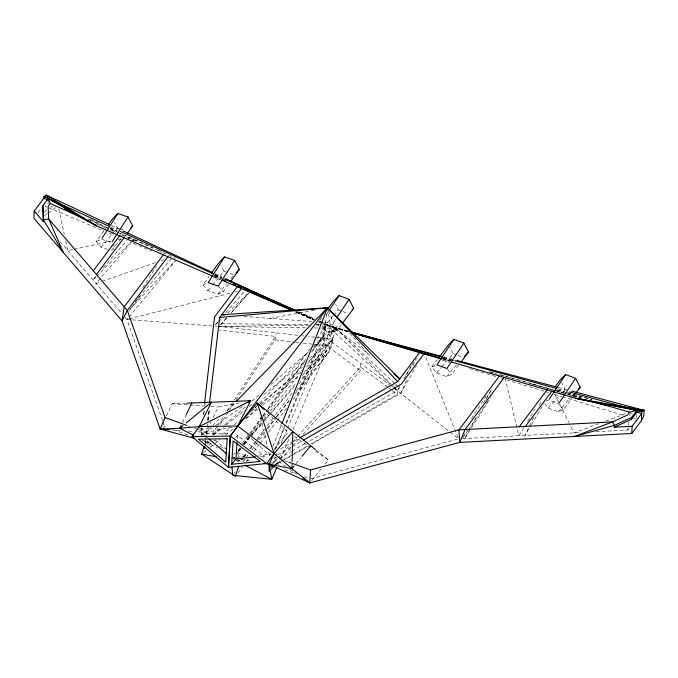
<?xml version="1.0" encoding="UTF-8"?>
<svg xmlns="http://www.w3.org/2000/svg" width="678" height="678" viewBox="0 0 678 678"><rect width="100%" height="100%" fill="white"/><g stroke="black" fill="none" stroke-linecap="round" stroke-linejoin="round"><path stroke-width="0.51" stroke-dasharray="3.39 2.54" d="M48.036 204.332L48.223 200.222M636.6 418.318L636.786 414.207M237.232 438.522L237.419 435.471L264.556 456.006L262.7 458.32M201.425 430.691L201.781 427.538M203.239 414.911L203.722 410.707M201.493 435.488L202.341 428.123M203.917 414.444L204.4 410.232M204.883 406.029L205.129 403.919M197.705 431.759L206.053 432.361L206.544 428.182M207.417 420.869L208.654 410.427M205.358 442.827L206.222 435.522M206.349 434.471L207.095 428.208M208.078 419.851L209.443 408.359M205.112 444.921L207.993 421.513M208.121 420.47L209.477 408.978M326.635 314.067L323.592 335.881L323.643 343.407L287.76 427.903M236.063 399.952L274.988 339.958L276.056 332.839M305.99 367.052L331.788 346.339L332.856 339.22L335.602 328.322L319.558 321.169M596.072 431.725L627.565 430.089L628.226 426.055M628.387 425.047L628.879 422.021M629.854 415.961L630.515 411.927L632.32 414.156M327.237 338.585L329.847 328.228M205.036 443.319L205.646 441.361L203.62 440.81M247.021 434.556L269.505 455.209L270.276 453.243M272.988 446.361L281.497 424.75M274.734 450.489L326.338 324.982L347.458 330.915M275.717 448.624L284.811 427.199M286.463 423.309L323.592 335.881L326.338 324.982L347.238 330.957M272.454 463.938L275.353 457.116M275.768 456.141L277.836 451.277M281.141 443.48L287.345 428.877M277.988 464.71L280.056 459.837M280.472 458.862L288.743 439.386M292.879 429.649L326.279 350.992L323.592 335.881L335.39 328.042L348.678 331.584M312.109 443.937L400.74 393.274L407.122 379.061M413.072 365.806L416.47 358.23M533.535 417.47L524.984 435.412L530.874 425.521M539.383 405.19L542.078 399.528M166.407 415.902L172.22 403.707L185.636 403.198M182.441 422.657L185.569 416.097M198.476 429.632L206.053 432.361L210.968 422.047M213.206 417.351L218.13 407.037L241.512 402.503M475.837 418.14L464.642 438.539L470.837 428.843M486.016 399.596L491.618 389.392M406.393 375.137L413.927 361.56M399.876 386.028L397.3 390.562L397.325 394.316L311.244 443.768M403.995 378.782L412.241 364.281M400.74 393.274L416.572 365.739M531.408 424.623L543.731 403.952M463.506 436.124L466.735 430.742M483.431 402.935L492.042 388.587M523.738 427.657L518.882 435.725L504.822 376.943M527.518 421.377L535.069 408.826M321.508 317.618L318.779 322.058L335.602 328.322L306.854 364.747M142.804 287.76L156.262 266.31M471.396 427.962L491.084 397.096M471.532 418.597L486.77 394.816M206.256 443.158L207.977 440.505M211.977 434.335L217.13 426.394M217.706 425.513L224.003 415.8M227.435 410.512L233.732 400.808M234.308 399.927L275.522 336.398L219.782 330.135M207.443 444.065L209.155 441.42M213.739 434.361L217.748 428.182M220.036 424.657L228.622 411.419M229.198 410.537L235.495 400.834M326.203 314.906L328.55 311.388M341.195 324.872L336.83 330.661L332.05 324.77L335.568 319.499M44.401 212.612L46.731 209.155M462.71 438.073L468.066 430.267M468.659 429.394L485.312 405.122M485.914 404.257L487.694 401.656M237.978 451.912L240.393 448.446M243.41 444.107L250.055 434.564M250.657 433.691L262.14 417.207M262.742 416.334L266.971 410.266M267.573 409.393L310.38 347.916M316.88 338.576L326.338 324.982L348.322 331.678M128.786 311.414L137.337 299.422M137.956 298.566L139.787 295.998M107.565 249.462L101.141 247.241L96.268 241.461L104.098 230.605M104.7 229.774L106.505 227.266M228.571 284.353L223.155 291.871L217.926 294.159L207.832 290.667L202.959 284.879L208.985 276.531M228.478 467.371L230.317 464.879M240.487 448.556L237.368 452.785L239.02 457.447M243.605 444.327L249.224 436.717M249.843 435.869L261.072 420.648M263.564 417.267L266.683 413.038M267.31 412.19L305.998 359.738M311.651 352.068L323.592 335.881L393.113 387.452M38.095 212.655L41.697 207.866M220.291 325.084L226.91 317.457M201.451 435.234L202.637 433.657L229.274 433.25M234.029 473.634L235.308 471.939M242.936 461.794L246.122 457.565M246.758 456.718L248.029 455.023M251.843 449.955L258.843 440.649M259.479 439.802L265.208 432.191M267.751 428.81L276.022 417.809M276.658 416.97L290.014 399.206M296.379 390.748L326.279 350.992L301.083 379.29M237.927 472.888L242.385 466.964M246.199 461.896L248.106 459.353M253.835 451.743L259.555 444.132M260.199 443.285L265.92 435.674M268.463 432.293L276.734 421.292M277.37 420.453L287.548 406.919M293.277 399.308L328.898 351.941L332.856 339.22L327.677 308.846M399.367 387.816L397.3 390.562L306.642 442.641M458.531 365.323L451.667 374.417L446.497 376.587L436.556 372.866L431.776 366.976L437.386 359.535M544.68 403.664L548.273 408.08L558.214 411.8L563.384 409.631L572.74 397.232M573.368 396.401L574.613 394.749M233.639 454.514L234.919 452.828M241.936 443.573L248.953 434.318M249.589 433.479L262.344 416.648M262.988 415.809L267.454 409.919M268.09 409.08L305.727 359.442M312.744 350.187L323.592 335.881L313.406 346.577M235.834 460.379L240.351 461.21L242.902 457.845M243.538 457.006L246.733 452.794M249.919 448.59L256.301 440.175M256.937 439.336L264.589 429.242M267.14 425.877L274.802 415.775M275.438 414.936L292.659 392.223M299.04 383.807L332.856 339.22L321.931 325.906M238.029 451.955L240.648 448.633M243.927 444.48L251.14 435.344M251.792 434.513L262.937 420.394M263.589 419.563L269.488 412.088M270.141 411.258L300.956 372.222M235.563 437.793L237.419 435.471M236.817 459.192L240.351 461.21L243.012 457.921M243.682 457.099L246.343 453.819M250.335 448.887L256.996 440.675M257.657 439.853L266.318 429.166M266.979 428.352L275.641 417.665M276.302 416.843L288.955 401.232M294.947 393.842L328.898 351.941L304.558 371.485M268.785 452.141L269.505 455.209L270.836 453.565M274.158 449.463L288.125 432.233L270.022 415.173M295.981 463.769L300.634 458.031M311.795 480.448L321.101 468.964M325.084 464.04L328.415 459.938L316.27 450.243M135.269 302.032L170.992 258.996M162.559 420.648L126.939 319.474L128.286 317.846M128.956 317.033L175.39 260.945M101.141 247.241L111.887 234.308M112.565 233.495L117.26 227.842L114.421 222.486M121.311 238.605L111.234 250.733L113.845 249.589M207.832 290.667L211.867 285.811M212.536 285.006L223.96 271.259L221.121 265.912M217.926 294.159L226.664 283.65M230.698 278.794L234.054 274.76L228.545 272.853M627.565 430.089L629.498 427.793M241.436 447.946L237.368 452.785L247.284 456.353M244.148 444.717L250.25 437.463M250.928 436.649L262.462 422.945M263.14 422.14L269.242 414.877M269.92 414.072L296.362 382.621M302.464 375.358L332.856 339.22L308.431 336.474M131.125 242.504L96.022 283.489L101.022 281.743M131.812 241.699L133.88 239.292L129.481 237.351L127.422 237.792M95.657 276.641L92.894 279.853L95.878 276.904M103.251 267.818L126.718 240.554M127.413 239.758L129.481 237.351M333.076 316.05L321.719 329.101L331.661 332.822L336.83 330.661M333.746 315.287L338.415 309.905L335.644 304.498M331.661 332.822L340.348 322.847M436.556 372.866L441.225 367.493M441.895 366.722L453.251 353.67L450.014 347.356M446.497 376.587L456.523 365.069M548.273 408.08L559.63 395.028M560.299 394.257L564.969 388.884L561.731 382.57M558.214 411.8L570.24 397.978M570.91 397.215L573.58 394.138M215.46 324.491L217.528 322.126M225.825 312.668L244.478 291.387M220.655 324.872L226.935 317.753M231.122 312.999L248.572 293.21L231.105 312.753M238.088 450.014L240.19 447.658M243.69 443.734L250.682 435.869M251.385 435.09L263.988 420.936M264.683 420.157L294.777 386.358M273.37 463.269L277.624 458.574M278.327 457.786L291.786 442.912M292.489 442.132L296.744 437.437M297.447 436.649L360.476 366.984L388.113 387.485M275.522 464.684L279.768 459.981M280.48 459.201L291.811 446.675M292.515 445.895L298.888 438.844M303.142 434.149L360.501 370.739L360.45 363.222M130.244 308.956L175.271 260.793M251.538 411.495L254.453 408.444M255.182 407.673L256.631 406.147M259.547 403.096L308.304 351.924M231.588 427.233L206.053 432.361L211.943 426.326M212.68 425.572L220.774 417.267M226.664 411.232L234.758 402.927M96.623 276.166L130.896 242.241M131.642 241.504L133.88 239.292M215.596 324.601L217.884 322.397M218.647 321.66L221.698 318.728M227.8 312.855L248.377 293.04M245.512 418.894L257.987 407.512M261.106 404.664L302.439 366.959M308.676 361.272L332.856 339.22L309.6 357.891M212.833 435.106L221.613 427.471M224.808 424.691L246.36 405.944M251.945 401.079L259.132 394.833M271.107 384.418L308.498 351.89M313.77 347.305L335.602 328.322L320.931 321.847M213.85 434.768L225.333 425.547M226.155 424.886L244.207 410.393M249.131 406.444L252.411 403.808M263.903 394.579L304.108 362.298M208.705 445.166L212.824 441.861M213.646 441.2L215.299 439.869M221.892 434.573L230.961 427.293M234.257 424.648L239.207 420.674M254.877 408.097L256.521 406.775M259.818 404.122L301.871 370.358M203.341 452.76L205.807 450.777M209.926 447.472L219.799 439.547M225.562 434.92L234.613 427.649M246.131 418.402L257.648 409.148M262.589 405.19L298.803 376.112M44.57 215.621L47.121 213.79M47.969 213.18L55.596 207.688M206.053 432.361L212.053 428.106M215.485 425.674L244.656 404.986M269.505 455.209L271.336 454.158M280.497 448.895L293.32 441.531M294.235 441.005L298.812 438.369M269.098 464.201L278.26 458.947M279.175 458.421L291.074 451.582M291.989 451.056L305.727 443.166M275.531 464.286L282.862 460.074M283.777 459.548L307.583 445.87M277.794 454.785L291.498 446.946M292.413 446.429L302.464 440.683M274.641 465.354L281.039 461.693M281.955 461.176L308.448 446.022M162.856 427.572L164.652 426.606L166.619 427.31M96.268 241.461L101.488 239.173L111.582 242.665M202.959 284.879L207.315 282.98M318.66 322.491L320.38 321.77M431.776 366.976L436.073 365.171M546.07 401.105L548.655 400.02L558.596 403.741L563.384 409.631M598.801 423.682L574.02 432.869L569.3 423.453M605.734 421.114L629.523 412.292M102.022 281.387L156.016 262.505M161.017 260.759L164.017 259.708M311.1 478.685L458.548 438.861L425.14 355.823M124.438 316.567L126.939 319.474L231.215 292.921M235.308 291.879L237.351 291.362M72.91 249.504L67.766 250.606L65.58 240.436M73.944 249.284L110.963 241.326M118.167 239.775L121.252 239.114M270.251 318.389L315.016 310.134M49.943 207.112L53.02 206.637M232.986 457.684L234.876 457.497M236.859 457.294L240.995 456.879M242.029 456.769L247.199 456.252M258.581 455.099L270.988 453.845M260.479 456.413L264.556 456.006M462.616 438.649L580.326 432.539M297.989 335.305L219.257 326.457L309.778 325.093M316.092 324.999L321.355 324.915M322.414 324.898L327.677 324.821L320.304 324.745M221.325 323.72L309.77 324.635M316.092 324.703L319.253 324.737M219.257 326.457L305.625 327.838M314.05 327.974L320.372 328.076M321.423 328.093L335.602 328.322L323.338 323.169M172.22 403.707L204.561 406.054M210.824 406.503L218.13 407.037M170.585 429.793L179.967 430.471M188.315 431.072L193.535 431.454M243.885 316.397L311.397 321.508M126.939 319.474L131.142 319.787M132.193 319.872L211.977 325.906M215.112 326.143L217.189 326.304M302.168 335.771L304.261 336.008M274.988 339.958L294.693 342.17M295.735 342.288L298.845 342.636M302.99 343.102L313.363 344.271M314.406 344.382L331.788 346.339M234.961 458.523L231.088 457.879L234.257 459.548M240.69 459.472L249.818 460.998M443.751 356.933L451.921 359.111M558.231 387.452L568.461 390.181M443.709 357.628L453.929 360.416M558.163 388.892L565.316 390.842M443.361 358.162L450.489 360.154M557.435 389.986L566.596 392.545M567.622 392.833L592.064 399.647L565.545 392.13M443.251 357.806L450.387 359.806M451.404 360.094L454.463 360.95M557.392 389.842L564.52 391.842M442.285 358.433L450.429 360.747M489.118 371.747L555.29 390.562M556.307 390.85L582.775 398.376L554.333 390.155M443.158 358.374L451.243 360.688M490.66 371.951L495.711 373.4M499.754 374.553L502.652 375.383M504.585 375.934L552.307 389.57M442.514 358.662L450.599 360.976M531.883 384.206L545.849 388.197M547.849 388.765L551.706 389.875M552.672 390.147L555.697 391.011M556.714 391.299L563.782 393.325M567.825 394.477L577.927 397.367M348.56 331.898L326.338 324.982L390.325 384.112M442.751 359.442L449.836 361.51M442.319 360.264L449.395 362.416M469.608 368.569L485.779 373.485M486.787 373.798L496.906 376.875M500.957 378.104L544.468 391.342M545.476 391.647L548.519 392.57M554.587 394.418L561.672 396.571M562.681 396.876L623.396 415.351M633.515 418.428L635.54 419.038M117.26 227.842L119.099 228.478M120.014 228.791L122.769 229.749M223.96 271.259L227.63 272.531M187.662 425.742L189.628 426.445M194.544 428.216L197.493 429.276M274.141 456.87L277.082 457.938M284.946 460.769L287.896 461.828M173.5 429.784L189.221 435.445M201.942 440.03L211.595 443.505M219.528 446.361L225.469 448.497M284.54 469.761L296.328 474.007M304.193 476.837L308.126 478.253M338.415 309.905L342.034 311.261M342.941 311.6L348.365 313.634M453.251 353.67L456.87 355.026M457.777 355.365L463.201 357.391M323.906 321.728L332.05 324.77M48.867 207.824L104.226 231.096M109.082 233.13L113.938 235.173M133.363 243.334L151.821 251.097M213.121 276.853L219.952 279.726M296.032 311.694L314.558 319.482M318.465 321.118L322.364 322.762M213.901 276.649L220.697 279.599M295.472 311.973L313.922 319.957L295.557 311.719M88.03 219.053L109.234 228.41M110.2 228.842L118.879 232.664M119.837 233.096L126.591 236.071M134.837 239.715L152.965 247.716M157.745 249.818L162.517 251.928M214.867 275.031L221.587 277.997M298.795 312.075L314.194 318.872M96.564 223.986L109.056 229.495M110.014 229.918L115.777 232.469M121.464 234.978L136.439 241.588M214.612 276.09L220.375 278.633M295.676 311.863L313.965 319.94L296.633 312.092M44.375 205.866L47.011 207.027M110.022 227.766L116.777 230.783M215.273 274.683L222.037 277.7M298.32 311.702L314.736 319.016M89.504 219.892L116.591 231.961M117.557 232.393L162.059 252.224M163.025 252.657L175.602 258.259M214.299 275.505L221.07 278.522M90.581 219.299L101.175 224.071M109.844 227.969L116.582 231.003M214.79 275.234L221.528 278.268M110.887 227.088L117.625 230.164M214.833 274.573L221.57 277.649M296.642 311.948L313.965 319.863L296.701 311.778M111.48 225.494L120.116 229.52M215.129 273.776L221.842 276.904M236.758 460.862L238.605 461.837M205.646 441.361L217.282 448.022M232.512 456.726L235.071 458.192M294.125 436.361L310.405 447.556M315.55 451.099L328.415 459.938M273.793 458.15L285.794 466.405M290.082 469.354L293.506 471.71M294.371 472.303L296.939 474.066M393.952 388.07L458.548 438.861M388.952 388.104L391.46 389.969M392.299 390.587L397.325 394.316M323.643 343.407L360.501 370.739M370.061 355.382L335.39 328.042L327.881 308.795M200.858 427.928L208.807 434.623M215.163 439.988L225.494 448.692M238.842 459.938L240.351 461.21M202.637 433.657L205.849 436.361M206.646 437.039L208.256 438.386M391.096 384.824L393.426 386.977M394.198 387.689L397.3 390.562L393.596 386.799M394.766 383.502L335.025 327.474L390.63 383.799M395.537 384.223L397.833 386.375M349.619 332.991L367.586 353.433M60.223 241.826L121.786 313.465M218.274 286.091L223.155 291.871M112.802 244.114L115.235 247.004M447.48 369.264L451.667 374.417M317.533 323.948L318.728 325.423M554.663 394.282L568.834 422.513M199.264 426.589L203.256 435.818M162.906 421.64L164.652 426.606M260.581 417.394L267.573 447.031M58.8 208.917L64.266 234.334M348.678 331.669L335.39 328.042L348.636 331.737"/><path stroke-width="1.02" d="M571.52 390.994L644.1 410.343L643.854 415.741L641.371 420.733L631.786 433.479L459.735 442.403L309.795 482.905L291.998 468.693L292.082 464.566M292.15 461.464L292.803 431.513L274.09 453.531L266.649 463.515L228.478 467.371L192.018 436.649L199.264 426.589L211.443 402.215L186.255 422.936M109.556 224.596L46.214 195.095L43.901 196.476L43.816 198.281L34.231 211.028L33.9 218.231L122.057 320.83L160.152 429.03L194.518 438.344M212.934 276.234L96.403 225.782L46.214 195.095L48.299 198.425L42.867 205.646L43.392 221.689L34.231 211.028M43.392 221.689L42.867 205.646M614.234 427.208L631.447 419.377L636.879 412.148L641.702 413.529L632.108 426.284L614.234 427.208L614.31 425.411L612.556 421.894L458.955 429.86L310.499 469.964L288.879 462.184M631.447 419.377L631.523 417.572L636.956 410.351L644.1 410.343L641.786 411.732L569.401 391.96M631.786 433.479L632.108 426.284M636.879 412.148L636.956 410.351L575.427 398.24L451.862 362.103M641.371 420.733L641.786 411.732L636.956 410.351L629.709 412.165L593.089 401.698M264.022 463.362L269.098 464.201L309.795 482.905L310.499 469.964M228.376 467.286L230.266 435.988L327.508 307.829L399.774 378.816L393.994 374.264M228.478 467.371L230.367 436.064L237.715 426.004L257.199 403.079L315.465 449.599M231.69 464.303L233.096 440.886L260.233 461.413L231.69 464.303L236.012 458.887L236.986 442.598M204.57 403.342L214.485 317.067L237.656 286.26L241.775 288.074L219.672 317.457L209.638 402.071M204.578 448.48L204.849 446.7M238.698 466.227L235.385 476.27L201.697 454.082L204.12 446.251M281.879 423.767L327.508 307.829L397.706 381.561L419.818 352.17L422.521 352.95M276.751 467.634L271.785 479.321L232.757 475.329L231.969 467.117M169.534 429.716L160.152 429.03L165.059 417.606L127.345 310.473L48.647 218.867L48.121 206.485L50.308 203.57L48.299 198.425L43.901 196.476L108.963 226.206M160.152 429.03L179.755 428.284L181.102 425.47M186.018 415.156L191.832 402.961M183.009 425.615L179.755 428.284L199.264 426.589L237.715 426.004L250.657 400.732L186.67 403.156M102.047 238.292L117.879 213.494L127.973 216.994L132.719 225.91L127.294 233.418M112.15 241.783L127.973 216.994M224.579 256.92L208.18 282.599L218.274 286.091L234.673 260.411L224.579 256.92L219.223 262.344L211.392 273.192M329.135 310.516L339.102 295.591L349.051 299.312L353.679 308.329L342.441 323.211M336.737 317.745L349.051 299.312M453.938 339.356L436.937 364.815L446.887 368.535L463.888 343.076L453.938 339.356L448.624 344.653L439.886 356.23M549.239 399.147L565.655 374.561L575.605 378.29L580.232 387.308L575.859 393.096M559.189 402.868L575.605 378.29M108.311 224.765L112.523 218.918L117.879 213.494M230.376 281.853L239.41 269.327L234.673 260.411M93.31 270.853L119.947 235.427M96.429 274.488L124.354 237.376M163.483 254.64L124.227 306.837L122.057 320.83L127.345 310.473L167.881 256.589M499.491 375.968L458.955 429.86L459.735 442.403L465.057 429.547L504.313 377.349M519.289 426.733L547.214 389.613M525.391 426.411L552.036 390.994M629.709 412.165L627.514 415.08L612.556 421.894L574.435 436.454L614.31 425.411L631.523 417.572M327.55 309.16L333.788 300.888L339.102 295.591M461.023 362.018L468.515 352.094L463.888 343.076M555.35 386.477L560.342 379.866L565.655 374.561M269.149 471.727L269.098 464.201L291.998 468.693L293.989 466.235M301.964 456.387L310.609 445.726M271.276 469.379L274.107 466.244M236.232 401.418L327.508 307.829L331.652 312.55M130.71 227.944L132.719 225.91M236.063 272.717L239.41 269.327M352.348 309.66L353.679 308.329M464.532 356.069L468.515 352.094M578.241 389.291L580.232 387.308M248.089 402.554L250.657 400.732L248.623 401.122M299.727 437.844L397.706 381.561M270.039 467.439L273.7 465.337M303.38 440.158L401.147 384.273L424.326 353.467L439.488 357.798M199.264 426.589L250.657 400.732M325.423 308.21L327.508 307.829L221.731 314.719L224.893 314.956M236.012 458.887L255.377 456.93M219.672 317.457L327.508 307.829M192.018 436.649L230.461 436.064L266.649 463.515M608.302 405.681L575.427 398.24L644.1 410.343M201.697 454.082L216.18 456.752M575.427 398.24L636.845 410.376M351.746 332.406L442.726 356.662M457.04 360.476L557.214 387.18M351.746 332.508L442.692 357.348M454.955 360.696L556.121 388.333M352.704 332.873L378.171 339.975M380.205 340.542L385.299 341.966M351.535 332.059L401.469 346.077M403.503 346.644L408.597 348.077M355.755 333.83L352.696 332.966L418.792 351.882M364.917 336.441L367.968 337.305M351.306 332.118L380.799 340.551M382.833 341.136L385.884 342.009M352.611 333.076L441.734 359.145M165.059 417.606L186.679 425.386M267.115 463.489L273.726 465.871M221.672 280.014L291.591 310.287M50.308 203.57L82.148 217.621M43.816 198.281L48.223 200.222M250.665 290.837L294.947 310.38M223.257 279.904L226.13 281.175M232.859 284.141L235.741 285.413M243.699 288.921L291.828 310.168M234.588 283.294L294.455 309.982M278.336 303.854L282.192 305.583M284.116 306.456L292.777 310.355M120.514 231.478L212.909 273.692M224.46 278.972L292.794 310.193M122.998 230.859L212.248 272.437M225.681 278.692L292.862 309.99M179.755 428.284L193.628 435.293M245.055 465.235L271.785 479.321L269.098 464.201L274.09 453.531L257.199 403.079L263.988 409.478M64.537 208.883L96.403 225.782L48.299 198.425M48.333 198.501L96.403 225.782M302.939 478.193L309.795 482.905M237.715 426.004L274.09 453.531L291.998 468.693M209.053 439.064L226.706 453.929M257.199 403.079L257.682 405.13M227.155 438.742L225.74 462.159L198.468 439.183L227.155 438.742M48.647 218.867L43.468 219.892L63.283 252.428L48.647 218.867"/></g></svg>
